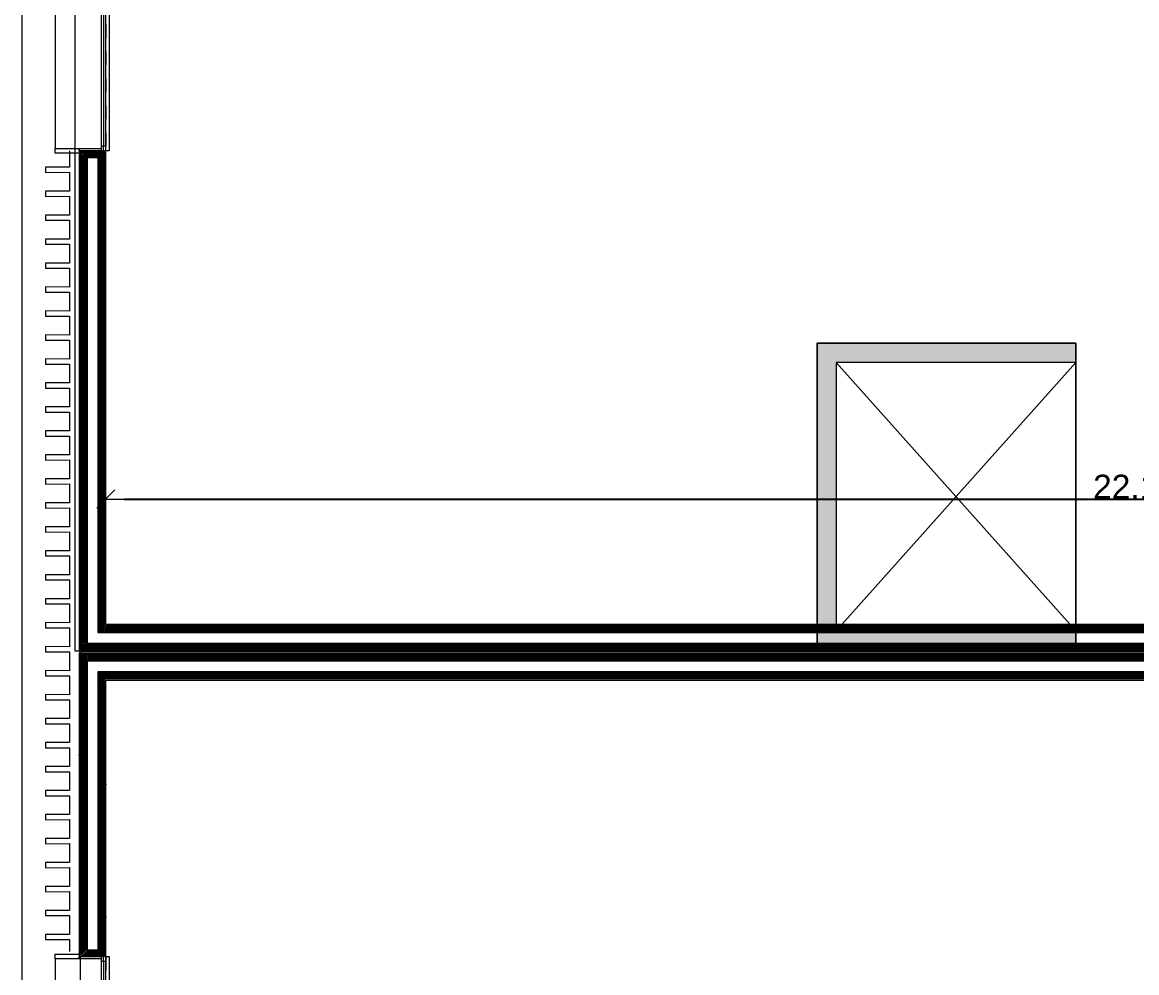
# Model space of a CAD drawing. Header units: millimetres. Extents: x -284281 to 1648660, y -821378 to -151356.
# Drawn here: x -263861 to -252233, y -234747 to -224838 of the extents above; entities that cross this region are included whole.
import ezdxf

# ---------------------------------------------------------------- set-up
doc = ezdxf.new("R2010")
doc.units = ezdxf.units.MM
doc.header["$MEASUREMENT"] = 0
doc.set_wipeout_variables(frame=1)
doc.linetypes.add('Traits', pattern=[282.222223, 141.111112, -141.111112])
doc.linetypes.add('Wipeout_Contour', pattern=[1000, 0, -1000])
doc.layers.get('Defpoints').update_dxf_attribs({"color": 250})
for name, color, linetype in [('Cotations - 1_100', 7, 'Continuous'), ('Fenêtres ARCHICAD', 7, 'Continuous'), ('Nouveau_0', 7, 'Continuous'), ('Nouveau_Co-Structure', 7, 'Continuous'), ('Sols_ Dalles', 7, 'Continuous')]:
    doc.layers.add(name, color=color, linetype=linetype)
doc.styles.add('STYLE_GENERE_2', font='arial.ttf')
doc.dimstyles.new('STYLE_GENERE__1', dxfattribs={"dimtxt": 250, "dimasz": 190, "dimexe": 0.18, "dimexo": 0.0625, "dimgap": 0, "dimtad": 1, "dimtih": 1, "dimtoh": 1, "dimlfac": 0.001, "dimzin": 0, "dimdsep": 46, "dimtxsty": 'STYLE_GENERE_2', "dimblk": 'ARROWHEAD_6', "dimblk1": 'ARROWHEAD_6', "dimblk2": 'ARROWHEAD_6', "dimcen": 0.09, "dimse1": 1, "dimse2": 1, "dimclrd": 7, "dimclre": 7, "dimclrt": 7, "dimazin": 0, "dimtfac": 1, "dimtdec": 4, "dimtmove": 0, "dimatfit": 3, "dimfxl": 1, "dimtolj": 1, "dimtzin": 0, "dimarcsym": 0})
pattern_1 = [(45, (0, 175), (-55.68466, 55.68466), [0, -52.5, 0, -78.75]), (110, (175, 175), (74.000794, 26.934086), [0, -38.5, 0, -66.5])]
pattern_2 = [(45, (0, 0), (-7.0710678, 7.0710678), [])]

# ---------------------------------------------------------------- blocks, each defined once
blk = doc.blocks.new('Fenêtre 25_2')
at = {"layer": 'Fenêtres ARCHICAD', "color": 7, "linetype": 'Continuous', "lineweight": 5}
for p, q in [((-775, 480), (-825, 480)), ((-825, 480), (-825, 230)), ((-775, 480), (775, 480)), ((-775, 230), (-775, 480)), ((825, 480), (775, 480)), ((775, 480), (775, 230)), ((825, 230), (825, 480)), ((-825, 230), (-775, 230)), ((-825, 230), (-800, 230)), ((-825, 230), (-800, 230)), ((-775, 230), (-800, 230)), ((-800, 230), (-800, 0)), ((-800, 215), (-800, 230)), ((-800, 215), (-800, 230)), ((-800, 145), (-800, 215)), ((-800, 145), (-800, 215)), ((-800, 145), (-800, 215)), ((-800, 145), (-800, 215)), ((-775, 0), (-775, 230)), ((800, 230), (775, 230)), ((775, 230), (775, 0)), ((775, 230), (825, 230)), ((800, 0), (800, 230)), ((800, 215), (800, 230)), ((800, 215), (800, 230)), ((800, 230), (825, 230)), ((800, 230), (825, 230)), ((800, 145), (800, 215)), ((800, 145), (800, 215)), ((800, 145), (800, 215)), ((800, 145), (800, 215)), ((-800, 0), (-775, 0)), ((775, 0), (800, 0)), ((-800, -20), (800, -20)), ((-800, -50), (-800, -83)), ((-800, -83), (800, -83)), ((800, -83), (800, -50))]:
    blk.add_line(p, q, dxfattribs=at)
at = {"layer": 'Fenêtres ARCHICAD', "color": 7, "linetype": 'Traits', "lineweight": 5}
blk.add_line((-800, -50), (800, -50), dxfattribs=at)
at = {"color": 254, "linetype": 'Wipeout_Contour', "lineweight": 0, "ltscale": 3003.33026}
blk.add_wipeout([(-750, 0), (-750, -50), (750, -50), (750, 0)], dxfattribs=at).dxf.layer = 'Fenêtres ARCHICAD'
at = {"layer": 'Fenêtres ARCHICAD', "color": 7, "linetype": 'Continuous', "lineweight": 5}
for p, q in [((-800, 35), (-800, 145)), ((-800, 35), (-800, 145)), ((-800, 35), (-800, 145)), ((-800, 35), (-800, 145)), ((800, 35), (800, 145)), ((800, 35), (800, 145)), ((800, 35), (800, 145)), ((800, 35), (800, 145)), ((-800, 0), (-800, 35)), ((-800, 0), (-800, 35)), ((-800, 0), (-750, 0)), ((-800, -35), (-800, 0)), ((-800, -35), (-800, 0)), ((-750, 0), (-750, -50)), ((-750, 0), (750, 0)), ((750, -50), (750, 0)), ((750, 0), (800, 0)), ((800, 0), (800, 35)), ((800, 0), (800, 35)), ((800, -35), (800, 0)), ((800, -35), (800, 0)), ((-800, -50), (-800, -35)), ((-800, -50), (-800, -35)), ((-750, -50), (-800, -50)), ((-750, -25), (750, -25)), ((750, -50), (-750, -50)), ((800, -50), (750, -50)), ((800, -50), (800, -35)), ((800, -50), (800, -35))]:
    blk.add_line(p, q, dxfattribs=at)
blk = doc.blocks.new('Mur_10_1', base_point=(162861, -188434))
at = {"color": 254, "linetype": 'Wipeout_Contour', "lineweight": 0, "ltscale": 848699.429762}
blk.add_wipeout([(163141, -231116), (163126, -231131), (163141, -231131)], dxfattribs=at)
at = {"color": 254, "linetype": 'Wipeout_Contour', "lineweight": 0, "ltscale": 848891.2177}
blk.add_wipeout([(162876, -231381), (162861, -231396), (162876, -231396)], dxfattribs=at)
at = {"linetype": 'Continuous', "lineweight": 5, "true_color": 0x5f5f5f}
h = blk.add_hatch(dxfattribs=at)
h.set_pattern_fill('ENDUIT_0001', color=251, style=0, pattern_type=2)
h.set_pattern_definition(pattern_1)
h.paths.add_polyline_path([(163141, -231116), (163126, -231131), (163141, -231131)])
h = blk.add_hatch(dxfattribs=at)
h.set_pattern_fill('ENDUIT_0001', color=251, style=0, pattern_type=2)
h.set_pattern_definition(pattern_1)
h.paths.add_polyline_path([(162876, -231381), (162861, -231396), (162876, -231396)])
at = {"color": 254, "linetype": 'Wipeout_Contour', "lineweight": 0, "ltscale": 848898.688062}
blk.add_wipeout([(162946, -231311), (162876, -231381), (162946, -231381)], dxfattribs=at)
at = {"linetype": 'Continuous', "lineweight": 5, "true_color": 0x5f5f5f}
h = blk.add_hatch(dxfattribs=at)
h.set_pattern_fill('BRIQUES_TERRE_CUITE__INT_97', color=251, style=0, pattern_type=2)
h.set_pattern_definition(pattern_2)
h.paths.add_polyline_path([(162946, -231311), (162876, -231381), (162946, -231381)])
at = {"color": 254, "linetype": 'Wipeout_Contour', "lineweight": 0, "ltscale": 1123339.179063135}
blk.add_wipeout([(162861, -231381), (162876, -231381), (162876, -226178), (162861, -226178)], dxfattribs=at)
at = {"color": 254, "linetype": 'Wipeout_Contour', "lineweight": 0, "ltscale": 848861.354409}
blk.add_wipeout([(163056, -231201), (162946, -231311), (163056, -231311)], dxfattribs=at)
at = {"linetype": 'Continuous', "lineweight": 5, "true_color": 0x5f5f5f}
h = blk.add_hatch(dxfattribs=at)
h.set_pattern_fill('ENDUIT_0001', color=251, style=0, pattern_type=2)
h.set_pattern_definition(pattern_1)
h.paths.add_polyline_path([(162861, -231381), (162876, -231381), (162876, -226178), (162861, -226178)])
at = {"color": 254, "linetype": 'Wipeout_Contour', "lineweight": 0, "ltscale": 848768.42288}
blk.add_wipeout([(163126, -231131), (163056, -231201), (163126, -231201)], dxfattribs=at)
at = {"linetype": 'Continuous', "lineweight": 5, "true_color": 0x5f5f5f}
h = blk.add_hatch(dxfattribs=at)
h.set_pattern_fill('BRIQUES_TERRE_CUITE__INT_97', color=251, style=0, pattern_type=2)
h.set_pattern_definition(pattern_2)
h.paths.add_polyline_path([(163126, -231131), (163056, -231201), (163126, -231201)])
at = {"color": 254, "linetype": 'Wipeout_Contour', "lineweight": 0, "ltscale": 1123380.132148636}
blk.add_wipeout([(162876, -231311), (162946, -231311), (162946, -226248), (162876, -226178)], dxfattribs=at)
at = {"color": 254, "linetype": 'Wipeout_Contour', "lineweight": 0, "ltscale": 848870.075633}
blk.add_wipeout([(162876, -231381), (162861, -231381), (162861, -231396)], dxfattribs=at)
at = {"linetype": 'Continuous', "lineweight": 5, "true_color": 0x5f5f5f}
h = blk.add_hatch(dxfattribs=at)
h.set_pattern_fill('BRIQUES_TERRE_CUITE__INT_97', color=251, style=0, pattern_type=2)
h.set_pattern_definition(pattern_2)
h.paths.add_polyline_path([(162876, -231311), (162946, -231311), (162946, -226248), (162876, -226178)])
h = blk.add_hatch(dxfattribs=at)
h.set_pattern_fill('ENDUIT_0001', color=251, style=0, pattern_type=2)
h.set_pattern_definition(pattern_1)
h.paths.add_polyline_path([(162876, -231381), (162861, -231381), (162861, -231396)])
at = {"color": 254, "linetype": 'Wipeout_Contour', "lineweight": 0, "ltscale": 1123521.203440838}
blk.add_wipeout([(163126, -226178), (163126, -231116), (163141, -231116), (163141, -226178)], dxfattribs=at)
at = {"linetype": 'Continuous', "lineweight": 5, "true_color": 0x5f5f5f}
h = blk.add_hatch(dxfattribs=at)
h.set_pattern_fill('ENDUIT_0001', color=251, style=0, pattern_type=2)
h.set_pattern_definition(pattern_1)
h.paths.add_polyline_path([(163126, -226178), (163126, -231116), (163141, -231116), (163141, -226178)])
at = {"color": 254, "linetype": 'Wipeout_Contour', "lineweight": 0, "ltscale": 1123465.981624034}
blk.add_wipeout([(162946, -226248), (162946, -231201), (163056, -231201), (163056, -226248)], dxfattribs=at)
at = {"color": 254, "linetype": 'Wipeout_Contour', "lineweight": 0, "ltscale": 848800.909729}
blk.add_wipeout([(162946, -231311), (162876, -231311), (162876, -231381)], dxfattribs=at)
at = {"linetype": 'Continuous', "lineweight": 5, "true_color": 0x5f5f5f}
h = blk.add_hatch(dxfattribs=at)
h.set_pattern_fill('BRIQUES_TERRE_CUITE__INT_97', color=251, style=0, pattern_type=2)
h.set_pattern_definition(pattern_2)
h.paths.add_polyline_path([(162946, -231311), (162876, -231311), (162876, -231381)])
at = {"color": 7, "linetype": 'Continuous', "lineweight": 5}
for p, q in [((162876, -231311), (162876, -231381)), ((162876, -231381), (162946, -231381))]:
    blk.add_line(p, q, dxfattribs=at)
at = {"color": 7, "linetype": 'Continuous', "lineweight": 5, "flags": 128}
blk.add_lwpolyline([(162861, -231396), (162876, -231396)], dxfattribs=at)
at = {"color": 254, "linetype": 'Wipeout_Contour', "lineweight": 0, "ltscale": 848678.284792}
blk.add_wipeout([(163126, -231116), (163126, -231131), (163141, -231116)], dxfattribs=at)
at = {"linetype": 'Continuous', "lineweight": 5, "true_color": 0x5f5f5f}
h = blk.add_hatch(dxfattribs=at)
h.set_pattern_fill('ENDUIT_0001', color=251, style=0, pattern_type=2)
h.set_pattern_definition(pattern_1)
h.paths.add_polyline_path([(163126, -231116), (163126, -231131), (163141, -231116)])
at = {"color": 254, "linetype": 'Wipeout_Contour', "lineweight": 0, "ltscale": 848707.82979}
blk.add_wipeout([(163056, -231201), (162946, -231201), (162946, -231311)], dxfattribs=at)
at = {"color": 7, "linetype": 'Continuous', "lineweight": 5}
for p, q in [((162946, -231201), (162946, -231311)), ((162946, -231311), (163056, -231311))]:
    blk.add_line(p, q, dxfattribs=at)
at = {"color": 254, "linetype": 'Wipeout_Contour', "lineweight": 0, "ltscale": 1123446.989422702}
blk.add_wipeout([(163056, -226178), (163056, -231131), (163126, -231131), (163126, -226178)], dxfattribs=at)
at = {"linetype": 'Continuous', "lineweight": 5, "true_color": 0x5f5f5f}
h = blk.add_hatch(dxfattribs=at)
h.set_pattern_fill('BRIQUES_TERRE_CUITE__INT_97', color=251, style=0, pattern_type=2)
h.set_pattern_definition(pattern_2)
h.paths.add_polyline_path([(163056, -226178), (163056, -231131), (163126, -231131), (163126, -226178)])
at = {"color": 7, "linetype": 'Continuous', "lineweight": 5}
blk.add_line((163141, -226178), (163126, -226178), dxfattribs=at)
at = {"color": 254, "linetype": 'Wipeout_Contour', "lineweight": 0, "ltscale": 1115244.26080094}
blk.add_wipeout([(162946, -226248), (163056, -226248), (163056, -226178), (162876, -226178)], dxfattribs=at)
at = {"color": 254, "linetype": 'Wipeout_Contour', "lineweight": 0, "ltscale": 848670.630811}
blk.add_wipeout([(163056, -231131), (163056, -231201), (163126, -231131)], dxfattribs=at)
at = {"linetype": 'Continuous', "lineweight": 5, "true_color": 0x5f5f5f}
h = blk.add_hatch(dxfattribs=at)
h.set_pattern_fill('BRIQUES_TERRE_CUITE__INT_97', color=251, style=0, pattern_type=2)
h.set_pattern_definition(pattern_2)
h.paths.add_polyline_path([(162946, -226248), (163056, -226248), (163056, -226178), (162876, -226178)])
h = blk.add_hatch(dxfattribs=at)
h.set_pattern_fill('BRIQUES_TERRE_CUITE__INT_97', color=251, style=0, pattern_type=2)
h.set_pattern_definition(pattern_2)
h.paths.add_polyline_path([(163056, -231131), (163056, -231201), (163126, -231131)])
at = {"color": 7, "linetype": 'Continuous', "lineweight": 5}
for p, q in [((162861, -226178), (162861, -226203)), ((162876, -226178), (162861, -226178)), ((162876, -226178), (162876, -231311)), ((162946, -226178), (162876, -226178)), ((162946, -226178), (162876, -226178)), ((163056, -226178), (162946, -226178)), ((163056, -226178), (162946, -226178)), ((162946, -226248), (162946, -231201)), ((162946, -226248), (163056, -226248)), ((163091, -226178), (163056, -226178)), ((163056, -226248), (163056, -231131)), ((163126, -226178), (163091, -226178)), ((163126, -231131), (163126, -226178)), ((163056, -231131), (163056, -231201)), ((163126, -231131), (163141, -231131)), ((163056, -231201), (163126, -231201))]:
    blk.add_line(p, q, dxfattribs=at)
at = {"color": 7, "linetype": 'Continuous', "lineweight": 5, "flags": 128}
for points in [[(162861, -226178), (162861, -231396)], [(163141, -231116), (163141, -226178)]]:
    blk.add_lwpolyline(points, dxfattribs=at)
at = {"layer": 'Fenêtres ARCHICAD', "color": 7, "linetype": 'Continuous', "lineweight": 5, "xscale": -1, "zscale": 1000, "rotation": 89.99999999999993}
blk.add_blockref('Fenêtre 25_2', (163091, -225378), dxfattribs=at)
blk = doc.blocks.new('Mur_11_1', base_point=(162861, -231416))
at = {"color": 254, "linetype": 'Wipeout_Contour', "lineweight": 0, "ltscale": 848969.024952}
blk.add_wipeout([(162861, -231431), (162876, -231431), (162861, -231416)], dxfattribs=at)
at = {"color": 254, "linetype": 'Wipeout_Contour', "lineweight": 0, "ltscale": 850076.726089}
blk.add_wipeout([(163141, -231696), (163126, -231681), (163126, -231696)], dxfattribs=at)
at = {"linetype": 'Continuous', "lineweight": 5, "true_color": 0x5f5f5f}
h = blk.add_hatch(dxfattribs=at)
h.set_pattern_fill('ENDUIT_0001', color=251, style=0, pattern_type=2)
h.set_pattern_definition(pattern_1)
h.paths.add_polyline_path([(162861, -231431), (162876, -231431), (162861, -231416)])
h = blk.add_hatch(dxfattribs=at)
h.set_pattern_fill('ENDUIT_0001', color=251, style=0, pattern_type=2)
h.set_pattern_definition(pattern_1)
h.paths.add_polyline_path([(163141, -231696), (163126, -231681), (163126, -231696)])
at = {"color": 254, "linetype": 'Wipeout_Contour', "lineweight": 0, "ltscale": 849153.337118}
blk.add_wipeout([(162946, -231501), (162876, -231431), (162876, -231501)], dxfattribs=at)
at = {"linetype": 'Continuous', "lineweight": 5, "true_color": 0x5f5f5f}
h = blk.add_hatch(dxfattribs=at)
h.set_pattern_fill('BRIQUES_TERRE_CUITE__INT_97', color=251, style=0, pattern_type=2)
h.set_pattern_definition(pattern_2)
h.paths.add_polyline_path([(162946, -231501), (162876, -231431), (162876, -231501)])
at = {"color": 254, "linetype": 'Wipeout_Contour', "lineweight": 0, "ltscale": 1146913.381719927}
blk.add_wipeout([(162876, -231416), (162876, -231431), (175535, -231431), (175535, -231416)], dxfattribs=at)
at = {"color": 254, "linetype": 'Wipeout_Contour', "lineweight": 0, "ltscale": 849534.38056}
blk.add_wipeout([(163056, -231611), (162946, -231501), (162946, -231611)], dxfattribs=at)
at = {"linetype": 'Continuous', "lineweight": 5, "true_color": 0x5f5f5f}
h = blk.add_hatch(dxfattribs=at)
h.set_pattern_fill('ENDUIT_0001', color=251, style=0, pattern_type=2)
h.set_pattern_definition(pattern_1)
h.paths.add_polyline_path([(162876, -231416), (162876, -231431), (175535, -231431), (175535, -231416)])
at = {"color": 254, "linetype": 'Wipeout_Contour', "lineweight": 0, "ltscale": 849905.731992}
blk.add_wipeout([(163126, -231681), (163056, -231611), (163056, -231681)], dxfattribs=at)
at = {"linetype": 'Continuous', "lineweight": 5, "true_color": 0x5f5f5f}
h = blk.add_hatch(dxfattribs=at)
h.set_pattern_fill('BRIQUES_TERRE_CUITE__INT_97', color=251, style=0, pattern_type=2)
h.set_pattern_definition(pattern_2)
h.paths.add_polyline_path([(163126, -231681), (163056, -231611), (163056, -231681)])
at = {"color": 254, "linetype": 'Wipeout_Contour', "lineweight": 0, "ltscale": 848963.997847}
blk.add_wipeout([(162876, -231416), (162861, -231416), (162876, -231431)], dxfattribs=at)
at = {"color": 254, "linetype": 'Wipeout_Contour', "lineweight": 0, "ltscale": 1147131.200118896}
blk.add_wipeout([(162946, -231501), (175535, -231501), (175535, -231431), (162946, -231431)], dxfattribs=at)
at = {"linetype": 'Continuous', "lineweight": 5, "true_color": 0x5f5f5f}
h = blk.add_hatch(dxfattribs=at)
h.set_pattern_fill('ENDUIT_0001', color=251, style=0, pattern_type=2)
h.set_pattern_definition(pattern_1)
h.paths.add_polyline_path([(162876, -231416), (162861, -231416), (162876, -231431)])
h = blk.add_hatch(dxfattribs=at)
h.set_pattern_fill('BRIQUES_TERRE_CUITE__INT_97', color=251, style=0, pattern_type=2)
h.set_pattern_definition(pattern_2)
h.paths.add_polyline_path([(162946, -231501), (175535, -231501), (175535, -231431), (162946, -231431)])
at = {"color": 254, "linetype": 'Wipeout_Contour', "lineweight": 0, "ltscale": 1148074.211919169}
blk.add_wipeout([(175535, -231681), (163141, -231681), (163141, -231696), (175535, -231696)], dxfattribs=at)
at = {"linetype": 'Continuous', "lineweight": 5, "true_color": 0x5f5f5f}
h = blk.add_hatch(dxfattribs=at)
h.set_pattern_fill('ENDUIT_0001', color=251, style=0, pattern_type=2)
h.set_pattern_definition(pattern_1)
h.paths.add_polyline_path([(175535, -231681), (163141, -231681), (163141, -231696), (175535, -231696)])
at = {"color": 254, "linetype": 'Wipeout_Contour', "lineweight": 0, "ltscale": 849134.989638}
blk.add_wipeout([(162946, -231431), (162876, -231431), (162946, -231501)], dxfattribs=at)
at = {"color": 254, "linetype": 'Wipeout_Contour', "lineweight": 0, "ltscale": 1147548.469455277}
blk.add_wipeout([(163056, -231611), (175535, -231611), (175535, -231501), (163056, -231501)], dxfattribs=at)
at = {"linetype": 'Continuous', "lineweight": 5, "true_color": 0x5f5f5f}
h = blk.add_hatch(dxfattribs=at)
h.set_pattern_fill('BRIQUES_TERRE_CUITE__INT_97', color=251, style=0, pattern_type=2)
h.set_pattern_definition(pattern_2)
h.paths.add_polyline_path([(162946, -231431), (162876, -231431), (162946, -231501)])
at = {"color": 7, "linetype": 'Continuous', "lineweight": 5}
for p, q in [((162876, -231431), (162876, -231501)), ((162946, -231431), (162876, -231431)), ((175535, -231431), (162946, -231431))]:
    blk.add_line(p, q, dxfattribs=at)
at = {"color": 7, "linetype": 'Continuous', "lineweight": 5, "flags": 128}
for points in [[(162861, -231416), (162861, -231431)], [(175535, -231416), (162861, -231416)]]:
    blk.add_lwpolyline(points, dxfattribs=at)
at = {"color": 254, "linetype": 'Wipeout_Contour', "lineweight": 0, "ltscale": 850071.703664}
blk.add_wipeout([(163141, -231681), (163126, -231681), (163141, -231696)], dxfattribs=at)
at = {"linetype": 'Continuous', "lineweight": 5, "true_color": 0x5f5f5f}
h = blk.add_hatch(dxfattribs=at)
h.set_pattern_fill('ENDUIT_0001', color=251, style=0, pattern_type=2)
h.set_pattern_definition(pattern_1)
h.paths.add_polyline_path([(163141, -231681), (163126, -231681), (163141, -231696)])
at = {"color": 254, "linetype": 'Wipeout_Contour', "lineweight": 0, "ltscale": 849506.356769}
blk.add_wipeout([(163056, -231501), (162946, -231501), (163056, -231611)], dxfattribs=at)
at = {"color": 7, "linetype": 'Continuous', "lineweight": 5}
for p, q in [((162946, -231501), (162946, -231611)), ((163056, -231501), (162946, -231501)), ((175535, -231501), (163056, -231501))]:
    blk.add_line(p, q, dxfattribs=at)
at = {"color": 254, "linetype": 'Wipeout_Contour', "lineweight": 0, "ltscale": 1147919.695478891}
blk.add_wipeout([(163126, -231681), (175535, -231681), (175535, -231611), (163126, -231611)], dxfattribs=at)
at = {"linetype": 'Continuous', "lineweight": 5, "true_color": 0x5f5f5f}
h = blk.add_hatch(dxfattribs=at)
h.set_pattern_fill('BRIQUES_TERRE_CUITE__INT_97', color=251, style=0, pattern_type=2)
h.set_pattern_definition(pattern_2)
h.paths.add_polyline_path([(163126, -231681), (175535, -231681), (175535, -231611), (163126, -231611)])
at = {"color": 254, "linetype": 'Wipeout_Contour', "lineweight": 0, "ltscale": 849887.399484}
blk.add_wipeout([(163126, -231611), (163056, -231611), (163126, -231681)], dxfattribs=at)
at = {"linetype": 'Continuous', "lineweight": 5, "true_color": 0x5f5f5f}
h = blk.add_hatch(dxfattribs=at)
h.set_pattern_fill('BRIQUES_TERRE_CUITE__INT_97', color=251, style=0, pattern_type=2)
h.set_pattern_definition(pattern_2)
h.paths.add_polyline_path([(163126, -231611), (163056, -231611), (163126, -231681)])
at = {"color": 7, "linetype": 'Continuous', "lineweight": 5}
for p, q in [((163056, -231611), (163056, -231681)), ((163126, -231611), (163056, -231611)), ((175535, -231611), (163126, -231611)), ((163126, -231681), (163126, -231696)), ((163126, -231681), (175535, -231681))]:
    blk.add_line(p, q, dxfattribs=at)
at = {"color": 7, "linetype": 'Continuous', "lineweight": 5, "flags": 128}
blk.add_lwpolyline([(163141, -231696), (175535, -231696)], dxfattribs=at)
blk = doc.blocks.new('Mur_85_1', base_point=(162861, -259411))
at = {"color": 254, "linetype": 'Wipeout_Contour', "lineweight": 0, "ltscale": 1137138.523913201}
blk.add_wipeout([(162876, -231431), (162861, -231431), (162861, -234578), (162876, -234578)], dxfattribs=at)
at = {"color": 254, "linetype": 'Wipeout_Contour', "lineweight": 0, "ltscale": 1138179.424921374}
blk.add_wipeout([(163126, -231696), (163126, -234578), (163141, -234578), (163141, -231696)], dxfattribs=at)
at = {"linetype": 'Continuous', "lineweight": 5, "true_color": 0x5f5f5f}
h = blk.add_hatch(dxfattribs=at)
h.set_pattern_fill('ENDUIT_0001', color=251, style=0, pattern_type=2)
h.set_pattern_definition(pattern_1)
h.paths.add_polyline_path([(162876, -231431), (162861, -231431), (162861, -234578), (162876, -234578)])
h = blk.add_hatch(dxfattribs=at)
h.set_pattern_fill('ENDUIT_0001', color=251, style=0, pattern_type=2)
h.set_pattern_definition(pattern_1)
h.paths.add_polyline_path([(163126, -231696), (163126, -234578), (163141, -234578), (163141, -231696)])
at = {"color": 254, "linetype": 'Wipeout_Contour', "lineweight": 0, "ltscale": 1137292.913665939}
blk.add_wipeout([(162876, -231501), (162876, -234578), (162946, -234508), (162946, -231501)], dxfattribs=at)
at = {"linetype": 'Continuous', "lineweight": 5, "true_color": 0x5f5f5f}
h = blk.add_hatch(dxfattribs=at)
h.set_pattern_fill('BRIQUES_TERRE_CUITE__INT_97', color=251, style=0, pattern_type=2)
h.set_pattern_definition(pattern_2)
h.paths.add_polyline_path([(162876, -231501), (162876, -234578), (162946, -234508), (162946, -231501)])
at = {"color": 7, "linetype": 'Continuous', "lineweight": 5}
blk.add_line((162876, -231431), (162876, -231501), dxfattribs=at)
at = {"color": 254, "linetype": 'Wipeout_Contour', "lineweight": 0, "ltscale": 1137621.666478636}
blk.add_wipeout([(163056, -231611), (162946, -231611), (162946, -234508), (163056, -234508)], dxfattribs=at)
at = {"color": 7, "linetype": 'Continuous', "lineweight": 5}
blk.add_line((162946, -231501), (162946, -231611), dxfattribs=at)
at = {"color": 254, "linetype": 'Wipeout_Contour', "lineweight": 0, "ltscale": 1138057.442583674}
blk.add_wipeout([(163056, -231681), (163056, -234578), (163126, -234578), (163126, -231681)], dxfattribs=at)
at = {"linetype": 'Continuous', "lineweight": 5, "true_color": 0x5f5f5f}
h = blk.add_hatch(dxfattribs=at)
h.set_pattern_fill('BRIQUES_TERRE_CUITE__INT_97', color=251, style=0, pattern_type=2)
h.set_pattern_definition(pattern_2)
h.paths.add_polyline_path([(163056, -231681), (163056, -234578), (163126, -234578), (163126, -231681)])
at = {"color": 7, "linetype": 'Continuous', "lineweight": 5}
for p, q in [((163056, -231611), (163056, -231681)), ((163126, -231681), (163126, -231696)), ((163126, -234578), (163126, -231696)), ((163141, -234578), (163126, -234578))]:
    blk.add_line(p, q, dxfattribs=at)
at = {"color": 7, "linetype": 'Continuous', "lineweight": 5, "flags": 128}
blk.add_lwpolyline([(163141, -234578), (163141, -231696)], dxfattribs=at)
at = {"color": 254, "linetype": 'Wipeout_Contour', "lineweight": 0, "ltscale": 1142444.406656718}
blk.add_wipeout([(162946, -234508), (162876, -234578), (163056, -234578), (163056, -234508)], dxfattribs=at)
at = {"linetype": 'Continuous', "lineweight": 5, "true_color": 0x5f5f5f}
h = blk.add_hatch(dxfattribs=at)
h.set_pattern_fill('BRIQUES_TERRE_CUITE__INT_97', color=251, style=0, pattern_type=2)
h.set_pattern_definition(pattern_2)
h.paths.add_polyline_path([(162946, -234508), (162876, -234578), (163056, -234578), (163056, -234508)])
at = {"color": 7, "linetype": 'Continuous', "lineweight": 5}
for p, q in [((162876, -231501), (162876, -234578)), ((162946, -231611), (162946, -234508)), ((163056, -231681), (163056, -234508)), ((162946, -234508), (163056, -234508)), ((162861, -234553), (162861, -234578)), ((162876, -234578), (162861, -234578)), ((162946, -234578), (162876, -234578)), ((162946, -234578), (162876, -234578)), ((163056, -234578), (162946, -234578)), ((163056, -234578), (162946, -234578)), ((163091, -234578), (163056, -234578)), ((163126, -234578), (163091, -234578))]:
    blk.add_line(p, q, dxfattribs=at)
at = {"color": 7, "linetype": 'Continuous', "lineweight": 5, "flags": 128}
blk.add_lwpolyline([(162861, -231431), (162861, -234578)], dxfattribs=at)
at = {"layer": 'Fenêtres ARCHICAD', "color": 7, "linetype": 'Continuous', "lineweight": 5, "xscale": -1, "zscale": 1000, "rotation": 90}
blk.add_blockref('Fenêtre 25_2', (163091, -235378), dxfattribs=at)
blk = doc.blocks.new('Mur_134_1', base_point=(177876, -231396))
at = {"color": 254, "linetype": 'Wipeout_Contour', "lineweight": 0, "ltscale": 1146250.366192842}
blk.add_wipeout([(163141, -231116), (163141, -231131), (175535, -231131), (175535, -231116)], dxfattribs=at)
at = {"color": 254, "linetype": 'Wipeout_Contour', "lineweight": 0, "ltscale": 1146800.36952787}
blk.add_wipeout([(175535, -231381), (162876, -231381), (162876, -231396), (175535, -231396)], dxfattribs=at)
at = {"linetype": 'Continuous', "lineweight": 5, "true_color": 0x5f5f5f}
h = blk.add_hatch(dxfattribs=at)
h.set_pattern_fill('ENDUIT_0001', color=251, style=0, pattern_type=2)
h.set_pattern_definition(pattern_1)
h.paths.add_polyline_path([(163141, -231116), (163141, -231131), (175535, -231131), (175535, -231116)])
h = blk.add_hatch(dxfattribs=at)
h.set_pattern_fill('ENDUIT_0001', color=251, style=0, pattern_type=2)
h.set_pattern_definition(pattern_1)
h.paths.add_polyline_path([(175535, -231381), (162876, -231381), (162876, -231396), (175535, -231396)])
at = {"color": 254, "linetype": 'Wipeout_Contour', "lineweight": 0, "ltscale": 1146743.756640594}
blk.add_wipeout([(162946, -231381), (175535, -231381), (175535, -231311), (162946, -231311)], dxfattribs=at)
at = {"linetype": 'Continuous', "lineweight": 5, "true_color": 0x5f5f5f}
h = blk.add_hatch(dxfattribs=at)
h.set_pattern_fill('BRIQUES_TERRE_CUITE__INT_97', color=251, style=0, pattern_type=2)
h.set_pattern_definition(pattern_2)
h.paths.add_polyline_path([(162946, -231381), (175535, -231381), (175535, -231311), (162946, -231311)])
at = {"color": 7, "linetype": 'Continuous', "lineweight": 5}
for p, q in [((162876, -231381), (162946, -231381)), ((162946, -231381), (175535, -231381))]:
    blk.add_line(p, q, dxfattribs=at)
at = {"color": 7, "linetype": 'Continuous', "lineweight": 5, "flags": 128}
blk.add_lwpolyline([(162876, -231396), (175535, -231396)], dxfattribs=at)
at = {"color": 254, "linetype": 'Wipeout_Contour', "lineweight": 0, "ltscale": 1146579.970819577}
blk.add_wipeout([(163056, -231311), (175535, -231311), (175535, -231201), (163056, -231201)], dxfattribs=at)
at = {"color": 7, "linetype": 'Continuous', "lineweight": 5}
for p, q in [((162946, -231311), (163056, -231311)), ((163056, -231311), (175535, -231311))]:
    blk.add_line(p, q, dxfattribs=at)
at = {"color": 254, "linetype": 'Wipeout_Contour', "lineweight": 0, "ltscale": 1146370.209715633}
blk.add_wipeout([(163126, -231201), (175535, -231201), (175535, -231131), (163126, -231131)], dxfattribs=at)
at = {"linetype": 'Continuous', "lineweight": 5, "true_color": 0x5f5f5f}
h = blk.add_hatch(dxfattribs=at)
h.set_pattern_fill('BRIQUES_TERRE_CUITE__INT_97', color=251, style=0, pattern_type=2)
h.set_pattern_definition(pattern_2)
h.paths.add_polyline_path([(163126, -231201), (175535, -231201), (175535, -231131), (163126, -231131)])
at = {"color": 7, "linetype": 'Continuous', "lineweight": 5}
for p, q in [((163126, -231131), (163141, -231131)), ((175535, -231131), (163141, -231131)), ((163056, -231201), (163126, -231201)), ((163126, -231201), (175535, -231201))]:
    blk.add_line(p, q, dxfattribs=at)
at = {"color": 7, "linetype": 'Continuous', "lineweight": 5, "flags": 128}
blk.add_lwpolyline([(175535, -231116), (163141, -231116)], dxfattribs=at)
blk = doc.blocks.new('Tôle profilée 25')
at = {"color": 7, "linetype": 'Continuous', "lineweight": 5}
for p, q in [((0, 8347.3), (0, 8176.5)), ((-250, 8177.5), (-250, 8150)), ((0, 8176.5), (-250, 8177.5)), ((-250, 8150), (-250, 8122.5)), ((-250, 8122.5), (0, 8123.5)), ((0, 8123.5), (0, 7926.5)), ((-250, 7927.5), (-250, 7900)), ((0, 7926.5), (-250, 7927.5)), ((-250, 7900), (-250, 7872.5)), ((-250, 7872.5), (0, 7873.5)), ((0, 7873.5), (0, 7676.5)), ((-250, 7677.5), (-250, 7650)), ((0, 7676.5), (-250, 7677.5)), ((-250, 7650), (-250, 7622.5)), ((-250, 7622.5), (0, 7623.5)), ((0, 7623.5), (0, 7426.5)), ((-250, 7427.5), (-250, 7400)), ((0, 7426.5), (-250, 7427.5)), ((-250, 7400), (-250, 7372.5)), ((-250, 7372.5), (0, 7373.5)), ((0, 7373.5), (0, 7176.5)), ((-250, 7177.5), (-250, 7150)), ((0, 7176.5), (-250, 7177.5)), ((-250, 7150), (-250, 7122.5)), ((-250, 7122.5), (0, 7123.5)), ((0, 7123.5), (0, 6926.5)), ((-250, 6927.5), (-250, 6900)), ((0, 6926.5), (-250, 6927.5)), ((-250, 6900), (-250, 6872.5)), ((-250, 6872.5), (0, 6873.5)), ((0, 6873.5), (0, 6676.5)), ((-250, 6677.5), (-250, 6650)), ((0, 6676.5), (-250, 6677.5)), ((-250, 6650), (-250, 6622.5)), ((-250, 6622.5), (0, 6623.5)), ((0, 6623.5), (0, 6426.5)), ((-250, 6427.5), (-250, 6400)), ((0, 6426.5), (-250, 6427.5)), ((-250, 6400), (-250, 6372.5)), ((-250, 6372.5), (0, 6373.5)), ((0, 6373.5), (0, 6176.5)), ((-250, 6177.5), (-250, 6150)), ((0, 6176.5), (-250, 6177.5)), ((-250, 6150), (-250, 6122.5)), ((-250, 6122.5), (0, 6123.5)), ((0, 6123.5), (0, 5926.5)), ((-250, 5927.5), (-250, 5900)), ((0, 5926.5), (-250, 5927.5)), ((-250, 5900), (-250, 5872.5)), ((-250, 5872.5), (0, 5873.5)), ((0, 5873.5), (0, 5676.5)), ((-250, 5677.5), (-250, 5650)), ((0, 5676.5), (-250, 5677.5)), ((-250, 5650), (-250, 5622.5)), ((-250, 5622.5), (0, 5623.5)), ((0, 5623.5), (0, 5426.5)), ((-250, 5427.5), (-250, 5400)), ((0, 5426.5), (-250, 5427.5)), ((-250, 5400), (-250, 5372.5)), ((-250, 5372.5), (0, 5373.5)), ((0, 5373.5), (0, 5176.5)), ((-250, 5177.5), (-250, 5150)), ((0, 5176.5), (-250, 5177.5)), ((-250, 5150), (-250, 5122.5)), ((-250, 5122.5), (0, 5123.5)), ((0, 5123.5), (0, 4926.5)), ((-250, 4927.5), (-250, 4900)), ((0, 4926.5), (-250, 4927.5)), ((-250, 4900), (-250, 4872.5)), ((-250, 4872.5), (0, 4873.5)), ((0, 4873.5), (0, 4676.5)), ((-250, 4677.5), (-250, 4650)), ((0, 4676.5), (-250, 4677.5)), ((-250, 4650), (-250, 4622.5)), ((-250, 4622.5), (0, 4623.5)), ((0, 4623.5), (0, 4426.5)), ((-250, 4427.5), (-250, 4400)), ((0, 4426.5), (-250, 4427.5)), ((-250, 4400), (-250, 4372.5)), ((-250, 4372.5), (0, 4373.5)), ((0, 4373.5), (0, 4176.5)), ((-250, 4177.5), (-250, 4150)), ((0, 4176.5), (-250, 4177.5)), ((-250, 4150), (-250, 4122.5)), ((-250, 4122.5), (0, 4123.5)), ((0, 4123.5), (0, 3926.5)), ((-250, 3927.5), (-250, 3900)), ((0, 3926.5), (-250, 3927.5)), ((-250, 3900), (-250, 3872.5)), ((-250, 3872.5), (0, 3873.5)), ((0, 3873.5), (0, 3676.5)), ((-250, 3677.5), (-250, 3650)), ((0, 3676.5), (-250, 3677.5)), ((-250, 3650), (-250, 3622.5)), ((-250, 3622.5), (0, 3623.5)), ((0, 3623.5), (0, 3426.5)), ((-250, 3427.5), (-250, 3400)), ((0, 3426.5), (-250, 3427.5)), ((-250, 3400), (-250, 3372.5)), ((-250, 3372.5), (0, 3373.5)), ((0, 3373.5), (0, 3176.5)), ((-250, 3177.5), (-250, 3150)), ((0, 3176.5), (-250, 3177.5)), ((-250, 3150), (-250, 3122.5)), ((-250, 3122.5), (0, 3123.5)), ((0, 3123.5), (0, 2926.5)), ((-250, 2927.5), (-250, 2900)), ((0, 2926.5), (-250, 2927.5)), ((-250, 2900), (-250, 2872.5)), ((-250, 2872.5), (0, 2873.5)), ((0, 2873.5), (0, 2676.5)), ((-250, 2677.5), (-250, 2650)), ((0, 2676.5), (-250, 2677.5)), ((-250, 2650), (-250, 2622.5)), ((-250, 2622.5), (0, 2623.5)), ((0, 2623.5), (0, 2426.5)), ((-250, 2427.5), (-250, 2400)), ((0, 2426.5), (-250, 2427.5)), ((-250, 2400), (-250, 2372.5)), ((-250, 2372.5), (0, 2373.5)), ((0, 2373.5), (0, 2176.5)), ((-250, 2177.5), (-250, 2150)), ((0, 2176.5), (-250, 2177.5)), ((-250, 2150), (-250, 2122.5)), ((-250, 2122.5), (0, 2123.5)), ((0, 2123.5), (0, 1926.5)), ((-250, 1927.5), (-250, 1900)), ((0, 1926.5), (-250, 1927.5)), ((-250, 1900), (-250, 1872.5)), ((-250, 1872.5), (0, 1873.5)), ((0, 1873.5), (0, 1676.5)), ((-250, 1677.5), (-250, 1650)), ((0, 1676.5), (-250, 1677.5)), ((-250, 1650), (-250, 1622.5)), ((-250, 1622.5), (0, 1623.5)), ((0, 1623.5), (0, 1426.5)), ((-250, 1427.5), (-250, 1400)), ((0, 1426.5), (-250, 1427.5)), ((-250, 1400), (-250, 1372.5)), ((-250, 1372.5), (0, 1373.5)), ((0, 1373.5), (0, 1176.5)), ((-250, 1177.5), (-250, 1150)), ((0, 1176.5), (-250, 1177.5)), ((-250, 1150), (-250, 1122.5)), ((-250, 1122.5), (0, 1123.5)), ((0, 1123.5), (0, 926.5)), ((-250, 927.5), (-250, 900)), ((0, 926.5), (-250, 927.5)), ((-250, 900), (-250, 872.5)), ((-250, 872.5), (0, 873.5)), ((0, 873.5), (0, 676.5)), ((-250, 677.5), (-250, 650)), ((0, 676.5), (-250, 677.5)), ((-250, 650), (-250, 622.5)), ((-250, 622.5), (0, 623.5)), ((0, 623.5), (0, 426.5)), ((-250, 427.5), (-250, 400)), ((0, 426.5), (-250, 427.5)), ((-250, 400), (-250, 372.5)), ((-250, 372.5), (0, 373.5)), ((0, 373.5), (0, 176.5)), ((-250, 177.5), (-250, 150)), ((0, 176.5), (-250, 177.5)), ((-250, 150), (-250, 122.5)), ((-250, 122.5), (0, 123.5)), ((0, 123.5), (0, 0))]:
    blk.add_line(p, q, dxfattribs=at)
blk = doc.blocks.new('ARROWHEAD_6')
at = {"color": 0, "linetype": 'Continuous', "lineweight": 0}
for p, q in [((0, 0), (-1, 0)), ((-0.5, -0.5), (0.5, 0.5))]:
    blk.add_line(p, q, dxfattribs=at)
blk = doc.blocks.new('*D1236')
at = {"layer": 'Cotations - 1_100', "color": 7, "linetype": 'Continuous', "lineweight": -2, "transparency": 16777216}
blk.add_line((-262799, -234974), (-231224, -234974), dxfattribs=at)
at = {"layer": 'Defpoints', "color": 0, "linetype": 'Continuous', "transparency": 16777216}
for p in [(-262989, -231696), (-231034, -231696), (-231034, -234974)]:
    blk.add_point(p, dxfattribs=at)
at = {"layer": 'Cotations - 1_100', "color": 7, "linetype": 'Continuous', "lineweight": -2, "transparency": 16777216, "xscale": 190, "yscale": 190, "zscale": 190, "rotation": 180}
blk.add_blockref('ARROWHEAD_6', (-262989, -234974), dxfattribs=at)
at = {"layer": 'Cotations - 1_100', "color": 7, "linetype": 'Continuous', "lineweight": -2, "transparency": 16777216, "xscale": 190, "yscale": 190, "zscale": 190}
blk.add_blockref('ARROWHEAD_6', (-231034, -234974), dxfattribs=at)
at = {"layer": 'Cotations - 1_100', "color": 7, "linetype": 'Continuous', "lineweight": 5, "transparency": 16777216, "insert": (-247019, -234847), "char_height": 250, "attachment_point": 5, "style": 'STYLE_GENERE_2'}
blk.add_mtext('\\A1;31.95', dxfattribs=at)
blk = doc.blocks.new('*D1237')
at = {"layer": 'Cotations - 1_100', "color": 7, "linetype": 'Continuous', "lineweight": -2, "transparency": 16777216}
blk.add_line((-262799, -229809), (-241023, -229809), dxfattribs=at)
at = {"layer": 'Defpoints', "color": 0, "linetype": 'Continuous', "transparency": 16777216}
for p in [(-240833, -229809), (-262989, -231116), (-240833, -231201)]:
    blk.add_point(p, dxfattribs=at)
at = {"layer": 'Cotations - 1_100', "color": 7, "linetype": 'Continuous', "lineweight": -2, "transparency": 16777216, "xscale": 190, "yscale": 190, "zscale": 190, "rotation": 180}
blk.add_blockref('ARROWHEAD_6', (-262989, -229809), dxfattribs=at)
at = {"layer": 'Cotations - 1_100', "color": 7, "linetype": 'Continuous', "lineweight": -2, "transparency": 16777216, "xscale": 190, "yscale": 190, "zscale": 190}
blk.add_blockref('ARROWHEAD_6', (-240833, -229809), dxfattribs=at)
at = {"layer": 'Cotations - 1_100', "color": 7, "linetype": 'Continuous', "lineweight": 5, "transparency": 16777216, "insert": (-252251, -229681), "char_height": 250, "attachment_point": 5, "style": 'STYLE_GENERE_2'}
blk.add_mtext('\\A1;22.16', dxfattribs=at)

msp = doc.modelspace()

# ---------------------------------------------------------------- linework, layer by layer
at = {"layer": 'Sols_ Dalles', "color": 250, "linetype": 'Continuous', "lineweight": 5, "true_color": 0x1f1f1f}
msp.add_lwpolyline([(-263861.24443, -259319.45234), (-263861.24443, -231324.45116), (-263861.24443, -173304.45116), (-182495.89228, -173304.45116), (-182495.89228, -253324.45234)], dxfattribs=at)
at = {"layer": 'Sols_ Dalles', "color": 7, "linetype": 'Continuous', "lineweight": 5, "flags": 128}
msp.add_lwpolyline([(-263308.89748, -188437.17603), (-248253.78973, -188437.17603), (-248253.78973, -231395.57011), (-263308.89748, -231395.57011)], close=True, dxfattribs=at)

# ---------------------------------------------------------------- next in the draw order: block references
at = {"color": 7, "lineweight": 5}
msp.add_blockref('Mur_10_1', (-263268.65028, -188433.9971), dxfattribs=at)

# ---------------------------------------------------------------- next in the draw order: block references
msp.add_blockref('Mur_11_1', (-263268.65028, -231415.57011), dxfattribs=at)

# ---------------------------------------------------------------- next in the draw order: block references
msp.add_blockref('Mur_85_1', (-263268.65028, -259410.57129), dxfattribs=at)

# ---------------------------------------------------------------- next in the draw order: block references
at = {"color": 7, "linetype": 'Continuous', "lineweight": 5, "zscale": 1000}
msp.add_blockref('Tôle profilée 25', (-263368.65028, -234524.86948), dxfattribs=at)
at = {"color": 7, "lineweight": 5}
msp.add_blockref('Mur_134_1', (-248253.78973, -231395.57011), dxfattribs=at)

# ---------------------------------------------------------------- next in the draw order: dimensions: what is measured, and where the dimension line sits
at = {"layer": 'Cotations - 1_100', "color": 7, "linetype": 'Continuous', "lineweight": 5}
dim = msp.add_linear_dim(base=(-231034.28973, -234974.35803), p1=(-262988.65028, -231695.57011), p2=(-231034.28973, -231695.57011), dimstyle='STYLE_GENERE__1', dxfattribs=at)
dim.commit()
dim.dimension.update_dxf_attribs({"geometry": '*D1236', "text_midpoint": (-247018.89754, -234974.35803), "dimtype": 160})

# ---------------------------------------------------------------- next in the draw order: hatches: boundary and pattern name
at = {"layer": 'Nouveau_Co-Structure', "linetype": 'Continuous', "lineweight": 5}
for points in [[(-255567.98126, -228183.92747), (-255567.98126, -231208.92773), (-255392.98181, -231208.92773), (-255392.98181, -231383.92747), (-252867.98126, -231383.92747), (-252867.98126, -231183.92747), (-255367.98126, -231183.92747), (-255367.98126, -228383.92747), (-252867.98126, -228383.92747), (-252867.98126, -228183.92747)], [(-255567.98126, -231383.92747), (-255392.9818, -231383.92747), (-255392.9818, -231208.92773), (-255567.98126, -231208.92773)]]:
    msp.add_hatch(color=1, dxfattribs=at).paths.add_polyline_path(points)

# ---------------------------------------------------------------- next in the draw order: linework, layer by layer
at = {"layer": 'Nouveau_0', "color": 7, "linetype": 'Continuous', "lineweight": 5}
msp.add_lwpolyline([(-230753.29814, -231395.57011), (-230753.29814, -259395.57011), (-263253.29814, -259395.57011), (-263253.29814, -231395.57011)], close=True, dxfattribs=at)
at = {"layer": 'Nouveau_Co-Structure', "color": 96, "linetype": 'Continuous', "lineweight": 5, "true_color": 0x007c06}
for points in [[(-252867.98126, -228183.92747), (-252867.98126, -231383.92747), (-255567.98126, -231383.92747), (-255567.98126, -228183.92747)], [(-252888.11629, -228183.92747), (-255567.98126, -228183.92747), (-255567.98126, -231383.92747), (-252867.98126, -231383.92747), (-252867.98126, -228183.92747)], [(-252867.98126, -228383.92747), (-255367.98126, -228383.92747), (-255367.98126, -231183.92747), (-252867.98126, -231183.92747)]]:
    msp.add_lwpolyline(points, close=True, dxfattribs=at)
at = {"layer": 'Nouveau_Co-Structure', "color": 30, "linetype": 'Continuous', "lineweight": 5}
msp.add_lwpolyline([(-255367.98126, -228383.92747), (-252867.98126, -231183.92747), (-255367.98126, -231183.92747), (-252867.98126, -228383.92747)], dxfattribs=at)

# ---------------------------------------------------------------- next in the draw order: dimensions: what is measured, and where the dimension line sits
at = {"layer": 'Cotations - 1_100', "color": 7, "linetype": 'Continuous', "lineweight": 5}
dim = msp.add_linear_dim(base=(-240833.29814, -229808.65602), p1=(-262988.65028, -231115.57011), p2=(-240833.29814, -231200.57011), dimstyle='STYLE_GENERE__1', dxfattribs=at)
dim.commit()
dim.dimension.update_dxf_attribs({"geometry": '*D1237', "text_midpoint": (-252250.97425, -229808.65602), "dimtype": 160})

doc.saveas('drawing.dxf')
